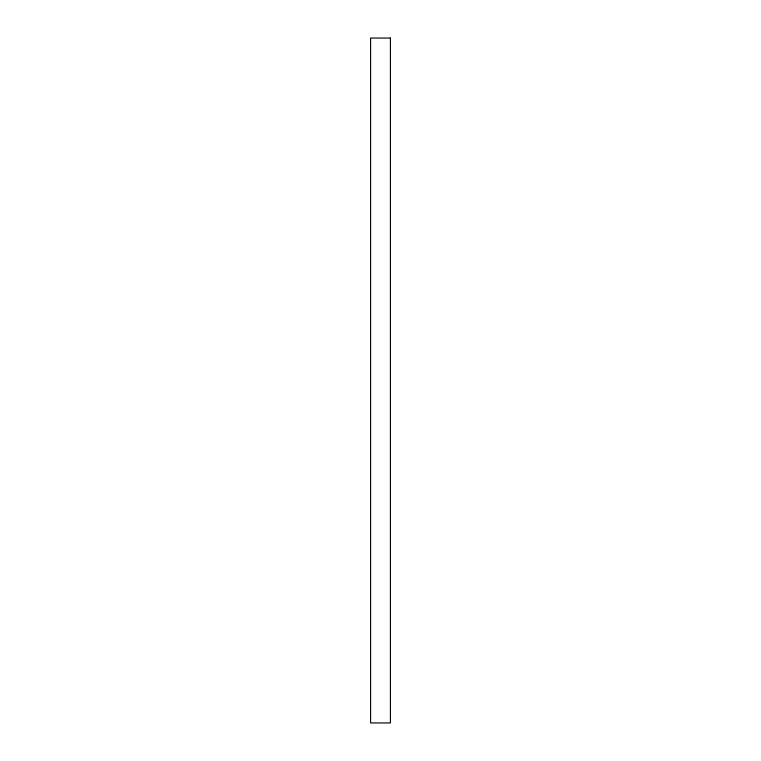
<?xml version="1.0" encoding="UTF-8"?>
<svg xmlns="http://www.w3.org/2000/svg" width="761" height="761" viewBox="0 0 761 761"><rect width="100%" height="100%" fill="white"/><g stroke="black" fill="none" stroke-linecap="round" stroke-linejoin="round"><path stroke-width="1.14" d="M390.412 38.05L370.588 38.05L370.588 722.95L390.412 722.95L390.412 38.05"/></g></svg>
